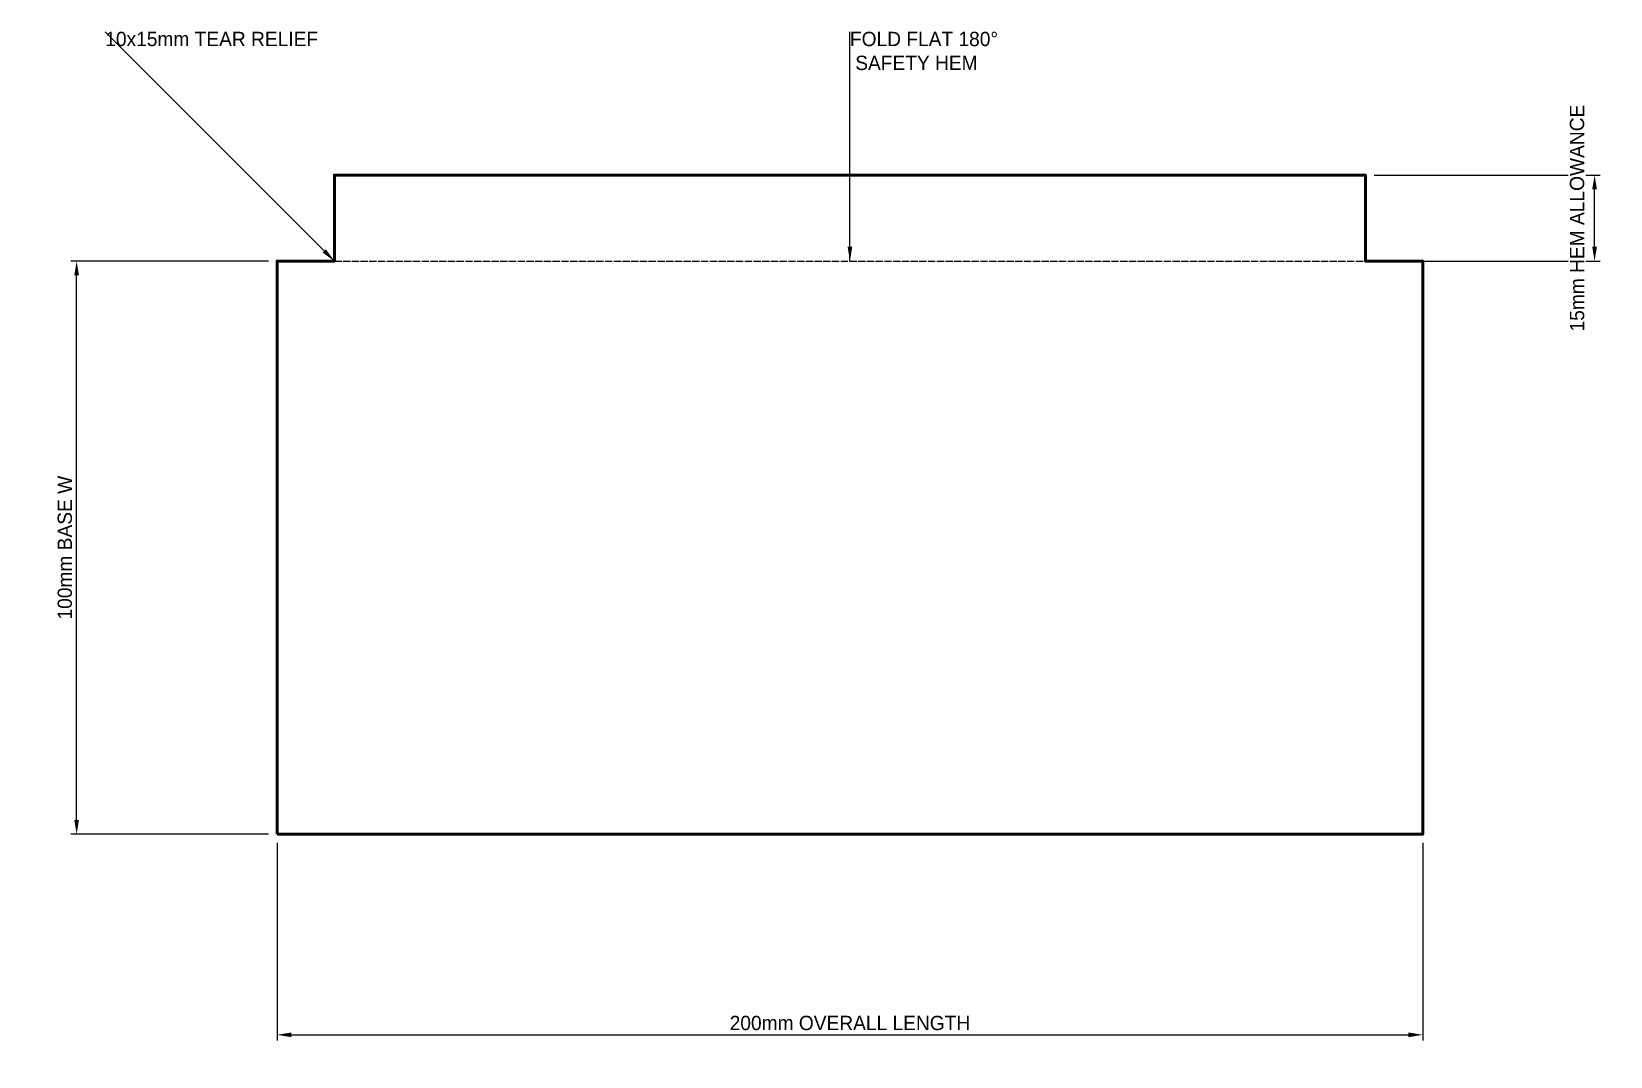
# Model space of a CAD drawing. Header units: metres. Extents: x -43 to 233, y -39 to 140.
import ezdxf

# ---------------------------------------------------------------- set-up
doc = ezdxf.new("R2010")
doc.units = ezdxf.units.M
doc.linetypes.add('DASHED', pattern=[1.524, 1.27, -0.254])
for name, color, linetype, lineweight in [('BEND_LINES', 7, 'DASHED', 25), ('DIMENSIONS', 7, 'Continuous', 25), ('GEOMETRY', 7, 'Continuous', 50)]:
    doc.layers.add(name, color=color, linetype=linetype, lineweight=lineweight)
doc.dimstyles.new('ENGINEERING_STYLE', dxfattribs={"dimtxt": 2.5, "dimasz": 2.5, "dimexe": 1, "dimexo": 1.5, "dimgap": 0.8, "dimtad": 1, "dimcen": 2.5, "dimazin": 3, "dimtfac": 1, "dimtmove": 0, "dimatfit": 3, "dimtfill": 1})

msp = doc.modelspace()

# ---------------------------------------------------------------- linework, layer by layer
at = {"layer": 'BEND_LINES'}
msp.add_line((10, 100), (190, 100), dxfattribs=at)
at = {"layer": 'GEOMETRY'}
msp.add_lwpolyline([(0, 0), (200, 0), (200, 100), (190, 100), (190, 115), (10, 115), (10, 100), (0, 100)], close=True, dxfattribs=at)

# ---------------------------------------------------------------- texts
at = {"layer": 'DIMENSIONS', "char_height": 2.5, "attachment_point": 1}
for s, insert in [('10x15mm TEAR RELIEF', (-30, 140)), ('FOLD FLAT 180%%D\\P SAFETY HEM', (100, 140))]:
    msp.add_mtext(s, dxfattribs=dict(at, insert=insert))

# ---------------------------------------------------------------- leaders
at = {"layer": 'DIMENSIONS'}
msp.add_leader([(100, 100), (100, 140)], dimstyle='ENGINEERING_STYLE', dxfattribs=at)

# ---------------------------------------------------------------- next in the draw order: dimensions: what is measured, and where the dimension line sits
msp.add_linear_dim(base=(230, 100), p1=(190, 100), p2=(190, 115), angle=90, text='15mm HEM ALLOWANCE', dimstyle='ENGINEERING_STYLE', dxfattribs=at).render()
msp.add_linear_dim(base=(0, -35), p1=(0, 0), p2=(200, 0), text='200mm OVERALL LENGTH', dimstyle='ENGINEERING_STYLE', dxfattribs=at).render()

# ---------------------------------------------------------------- next in the draw order: dimensions: what is measured, and where the dimension line sits
msp.add_linear_dim(base=(-35, 0), p1=(0, 0), p2=(0, 100), angle=90, text='100mm BASE W', dimstyle='ENGINEERING_STYLE', dxfattribs=at).render()

# ---------------------------------------------------------------- next in the draw order: leaders
msp.add_leader([(10, 100), (-30, 140)], dimstyle='ENGINEERING_STYLE', dxfattribs=at)

doc.saveas('drawing.dxf')
